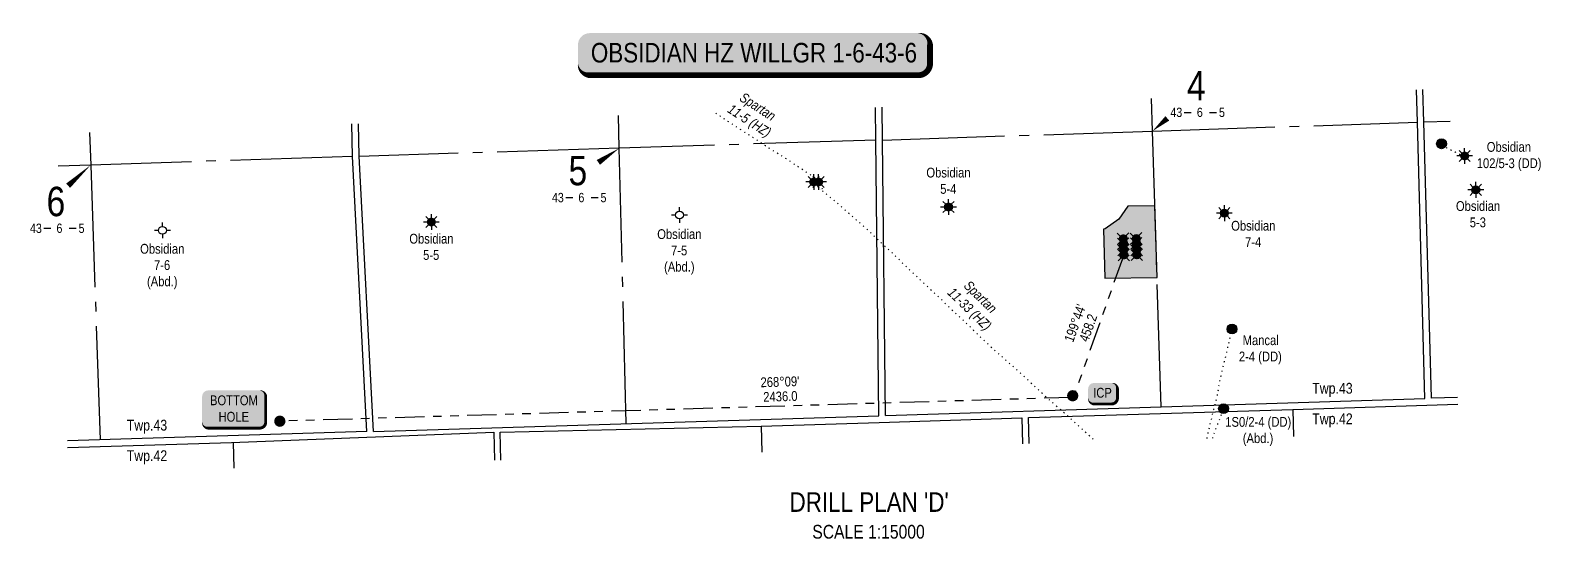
# Model space of a CAD drawing. Extents: x 640289 to 652763, y 5833822 to 5839625.
# Drawn here: x 640289 to 641833, y 5836920 to 5837440 of the extents above; entities that cross this region are included whole.
import ezdxf
from ezdxf.enums import TextEntityAlignment as Align

# ---------------------------------------------------------------- set-up
doc = ezdxf.new("R2010")
doc.units = 0
doc.header["$LTSCALE"] = 5
for name, pattern in [('foc-DOT', [1, 0.2, -0.8]), ('foc-DRILLPATH', [14.75, 6, -1.75, 1.75, -1.75, 1.75, -1.75]), ('foc-QUARTERLINE', [33, 25, -3, 2, -3])]:
    doc.linetypes.add(name, pattern=pattern)
for name, color, linetype in [('10', 1, 'Continuous'), ('9', 3, 'Continuous'), ('AS-DRILL-T', 8, 'Continuous'), ('CG-NOTES', 7, 'Continuous'), ('DETAIL-HZ-Existing', 8, 'foc-DOT'), ('DETAIL-T', 7, 'Continuous'), ('DRILL-T', 8, 'Continuous'), ('F-WS-S', 8, 'Continuous'), ('L-BD', 7, 'Continuous'), ('L-MON', 1, 'Continuous'), ('L-QSEC', 8, 'foc-QUARTERLINE'), ('L-SEC', 7, 'Continuous'), ('L-SECLBL', 7, 'Continuous'), ('L-SECQ', 8, 'foc-QUARTERLINE'), ('P-PDRILLPATH', 12, 'foc-DRILLPATH'), ('P-PROPOSED', 10, 'Continuous'), ('P-PROPOSED-H', 21, 'Continuous')]:
    doc.layers.add(name, color=color, linetype=linetype)
doc.styles.add('100L', font='ARIALN.TTF', dxfattribs={"height": 11})
doc.styles.add('80', font='ARIALN.TTF', dxfattribs={"height": 10})
doc.styles.add('80CG', font='ARIALN.TTF', dxfattribs={"height": 10})
doc.styles.add('80L', font='ARIALN.TTF', dxfattribs={"height": 10})
doc.styles.add('SIMPLEX', font='ARIALN.TTF')

# ---------------------------------------------------------------- blocks, each defined once
blk = doc.blocks.new('*U57')
h = blk.add_hatch(color=255)
edge = h.paths.add_edge_path()
edge.add_line((-84, -11.5), (84, -11.5))
edge.add_arc((84, -5.5), 6, 270, 360)
edge.add_line((90, -5.5), (90, 4))
edge.add_arc((84, 4), 6, 0, 90)
edge.add_line((84, 10), (-84, 10))
edge.add_arc((-84, 4), 6, 90, 180)
edge.add_line((-90, 4), (-90, -5.5))
edge.add_arc((-84, -5.5), 6, 180, 270)
at = {"color": 14, "flags": 128}
blk.add_lwpolyline([(-84, -11.5, 3, 3, 0), (84, -11.5, 3, 3, 0.414214), (90, -5.5, 3, 3, 0), (90, 4, 3, 0, 0.414214), (84, 10, 0, 0, 0), (-84, 10, 0, 0, 0.414214), (-90, 4, 0, 0, 0), (-90, -5.5, 0, 3, 0.414214)], format="xyseb", close=True, dxfattribs=at)
at = {"color": 14, "style": '80'}
blk.add_attdef('DRILL_001', (-16.45, -5), '', height=10, dxfattribs=at)
blk = doc.blocks.new('L-SECLBL')
at = {"layer": '9', "color": 7}
for p, q in [((-5.1, -27.8), (-12.3, -27.8)), ((20.7, -27.8), (13.5, -27.8))]:
    blk.add_line(p, q, dxfattribs=at)
at = {"layer": '10', "color": 2, "style": 'SIMPLEX'}
blk.add_attdef('SEC', text='', height=30, dxfattribs=at).set_placement((0, 0), align=Align.MIDDLE)
at = {"layer": '10', "color": 5, "style": '80L'}
blk.add_attdef('TWP', text='', height=9.5, dxfattribs=at).set_placement((-14.4, -27.4), align=Align.MIDDLE_RIGHT)
blk.add_attdef('RGE', text='', height=9.5, dxfattribs=at).set_placement((3.6, -27.4), align=Align.MIDDLE_CENTER)
blk.add_attdef('MER', text='', height=9.5, dxfattribs=at).set_placement((23.2, -27.4), align=Align.MIDDLE_LEFT)
blk = doc.blocks.new('WC')
at = {"layer": 'L-MON'}
h = blk.add_hatch(color=255, dxfattribs=at)
h.dxf.hatch_style = 1
edge = h.paths.add_edge_path()
edge.add_arc((0, 0), 0.9, 0, 360)
at = {"layer": 'L-MON', "color": 240, "flags": 128}
for points in [[(-0.62, 0.5), (-1.23, 1.12)], [(0.52, 0.61), (1.13, 1.21)], [(-1.18, -1.18), (-0.56, -0.57)], [(1.16, -1.18), (0.56, -0.57)]]:
    blk.add_lwpolyline(points, dxfattribs=at)
at = {"layer": 'L-MON', "color": 240}
for radius in [0.8, 0.373]:
    blk.add_circle((0, 0), radius, dxfattribs=at)
blk = doc.blocks.new('plbh')
at = {"layer": 'L-MON'}
h = blk.add_hatch(color=255, dxfattribs=at)
h.dxf.hatch_style = 1
edge = h.paths.add_edge_path()
edge.add_arc((0, 0), 1.16, 0, 360)
h = blk.add_hatch(color=256, dxfattribs=at)
h.dxf.hatch_style = 1
h.paths.add_polyline_path([(-0.96, 0, 1), (0.96, 0, 1)])
h.paths.add_polyline_path([(0.91, 0, -1), (-0.91, 0, -1)], flags=16)
h.paths.add_polyline_path([(0.45, 0, -1), (-0.45, 0, -1)], flags=0)
h = blk.add_hatch(color=256, dxfattribs=at)
h.dxf.hatch_style = 1
h.paths.add_polyline_path([(-0.45, 0, 1), (0.45, 0, 1)])
h.paths.add_polyline_path([(0.4, 0, -1), (-0.4, 0, -1)], flags=16)
at = {"layer": 'L-MON', "color": 240}
for radius in [0.96, 0.91, 0.45, 0.4]:
    blk.add_circle((0, 0), radius, dxfattribs=at)
blk = doc.blocks.new('BH-Existing')
at = {"layer": 'AS-DRILL-T'}
h = blk.add_hatch(color=256, dxfattribs=at)
h.dxf.hatch_style = 1
edge = h.paths.add_edge_path()
edge.add_arc((0, 0), 0.5, 0, 360)
blk.add_circle((0, 0), 0.5, dxfattribs=at)
blk = doc.blocks.new('GAS')
h = blk.add_hatch(color=255)
h.dxf.hatch_style = 1
edge = h.paths.add_edge_path()
edge.add_arc((0, 0), 0.9, 0, 360)
for p, q in [((-0.81, 0), (-1.62, 0)), ((-0.57, 0.57), (-1.14, 1.14)), ((0, 0.81), (0, 1.62)), ((0.57, 0.57), (1.14, 1.14)), ((1.62, 0), (0.81, 0)), ((-0.57, -0.57), (-1.14, -1.14)), ((0, -0.81), (0, -1.62)), ((1.14, -1.14), (0.57, -0.57))]:
    blk.add_line(p, q)
blk.add_circle((0, 0), 0.8)
blk = doc.blocks.new('GABD')
for p, q in [((-0.81, 0), (-1.62, 0)), ((0, 0.81), (0, 1.62)), ((1.62, 0), (0.81, 0)), ((0, -0.81), (0, -1.62))]:
    blk.add_line(p, q)
blk.add_circle((0, 0), 0.8)
blk = doc.blocks.new('*U60')
h = blk.add_hatch(color=255)
edge = h.paths.add_edge_path()
edge.add_line((-9, -11.5), (9, -11.5))
edge.add_arc((9, -5.5), 6, 270, 360)
edge.add_line((15, -5.5), (15, 4))
edge.add_arc((9, 4), 6, 0, 90)
edge.add_line((9, 10), (-9, 10))
edge.add_arc((-9, 4), 6, 90, 180)
edge.add_line((-15, 4), (-15, -5.5))
edge.add_arc((-9, -5.5), 6, 180, 270)
at = {"color": 14, "flags": 128}
blk.add_lwpolyline([(-9, -11.5, 3, 3, 0), (9, -11.5, 3, 3, 0.414214), (15, -5.5, 3, 3, 0), (15, 4, 3, 0, 0.414214), (9, 10, 0, 0, 0), (-9, 10, 0, 0, 0.414214), (-15, 4, 0, 0, 0), (-15, -5.5, 0, 3, 0.414214)], format="xyseb", close=True, dxfattribs=at)
at = {"color": 14, "style": '80'}
blk.add_attdef('ENTER_TEXT_001', (-26.8, -4.9), '', height=10, dxfattribs=at)
blk = doc.blocks.new('*U59')
h = blk.add_hatch(color=255)
edge = h.paths.add_edge_path()
edge.add_line((-26.5, -20), (26.5, -20))
edge.add_arc((26.5, -14), 6, 270, 360)
edge.add_line((32.5, -14), (32.5, 12.5))
edge.add_arc((26.5, 12.5), 6, 0, 90)
edge.add_line((26.5, 18.5), (-26.5, 18.5))
edge.add_arc((-26.5, 12.5), 6, 90, 180)
edge.add_line((-32.5, 12.5), (-32.5, -14))
edge.add_arc((-26.5, -14), 6, 180, 270)
at = {"color": 14, "flags": 128}
blk.add_lwpolyline([(-26.5, -20, 3, 3, 0), (26.5, -20, 3, 3, 0.414214), (32.5, -14, 3, 3, 0), (32.5, 12.5, 3, 0, 0.414214), (26.5, 18.5, 0, 0, 0), (-26.5, 18.5, 0, 0, 0.414214), (-32.5, 12.5, 0, 0, 0), (-32.5, -14, 0, 3, 0.414214)], format="xyseb", close=True, dxfattribs=at)
at = {"color": 14, "style": '80'}
blk.add_attdef('ENTER_TEXT_001', (-26.8, -4.9), '', height=10, dxfattribs=at)

msp = doc.modelspace()

# ---------------------------------------------------------------- hatches: boundary and pattern name
at = {"layer": 'P-PROPOSED-H'}
h = msp.add_hatch(color=256, dxfattribs=at)
h.dxf.hatch_style = 1
h.paths.add_polyline_path([(641387.756, 5837186.205), (641441.08, 5837186.858), (641438.777, 5837260.147), (641411.188, 5837259.809), (641401.829, 5837246.32), (641388.137, 5837236.673), (641386.187, 5837236.147)])

# ---------------------------------------------------------------- linework, layer by layer
at = {"layer": 'DETAIL-HZ-Existing', "flags": 128}
for points in [[(641094.949, 5837284.486), (641094.953, 5837284.46), (641094.967, 5837284.447), (641094.994, 5837284.424), (641095.012, 5837284.398), (641095.022, 5837284.379), (641095.024, 5837284.335), (641095.015, 5837284.292), (641094.999, 5837284.258), (641094.974, 5837284.224), (641094.942, 5837284.179), (641094.903, 5837284.148), (641094.85, 5837284.123), (641094.784, 5837284.095), (641094.705, 5837284.066), (641094.626, 5837284.037), (641094.517, 5837284.003), (641094.41, 5837284), (641094.329, 5837284.041), (641094.247, 5837284.102), (641094.172, 5837284.156), (641094.125, 5837284.185), (641094.084, 5837284.217), (641094.039, 5837284.256), (641093.981, 5837284.301), (641093.906, 5837284.348), (641093.822, 5837284.382), (641093.731, 5837284.416), (641093.646, 5837284.46), (641093.574, 5837284.512), (641093.51, 5837284.556), (641093.308, 5837284.704), (641093.209, 5837284.787), (641093.153, 5837284.876), (641093.137, 5837284.955), (641093.172, 5837285.033), (641093.25, 5837285.109), (641093.345, 5837285.165), (641093.453, 5837285.222), (641093.562, 5837285.265), (641093.668, 5837285.272), (641093.762, 5837285.261), (641093.842, 5837285.25), (641093.919, 5837285.239), (641094, 5837285.225), (641094.087, 5837285.217), (641094.167, 5837285.203), (641094.234, 5837285.182), (641094.302, 5837285.144), (641094.367, 5837285.103), (641094.425, 5837285.061), (641094.473, 5837285.016), (641094.515, 5837284.96), (641094.55, 5837284.905), (641094.571, 5837284.845), (641094.583, 5837284.796), (641094.584, 5837284.749), (641094.579, 5837284.709), (641094.577, 5837284.675), (641094.58, 5837284.662), (641094.573, 5837284.669), (641094.566, 5837284.685), (641094.566, 5837284.708), (641094.555, 5837284.735), (641094.521, 5837284.764), (641094.467, 5837284.785), (641094.399, 5837284.803), (641094.329, 5837284.828), (641094.264, 5837284.866), (641094.223, 5837284.898), (641094.198, 5837284.941), (641094.177, 5837284.973), (641094.177, 5837285), (641094.169, 5837285.027), (641094.162, 5837285.046), (641094.185, 5837285.054), (641094.236, 5837285.032), (641094.311, 5837284.967), (641094.413, 5837284.894), (641094.525, 5837284.84), (641094.646, 5837284.807), (641094.77, 5837284.798), (641094.88, 5837284.801), (641094.976, 5837284.811), (641095.066, 5837284.817), (641095.146, 5837284.829), (641095.203, 5837284.814), (641095.23, 5837284.792), (641095.254, 5837284.782), (641095.28, 5837284.79), (641095.32, 5837284.801), (641095.359, 5837284.816), (641095.409, 5837284.834), (641095.472, 5837284.849), (641095.495, 5837284.836), (641095.484, 5837284.789), (641095.482, 5837284.743), (641095.496, 5837284.693), (641095.511, 5837284.663), (641095.494, 5837284.666), (641095.453, 5837284.695), (641095.428, 5837284.741), (641095.433, 5837284.791), (641095.455, 5837284.845), (641095.475, 5837284.866), (641095.488, 5837284.863), (641095.522, 5837284.857), (641095.555, 5837284.845), (641095.549, 5837284.818), (641095.543, 5837284.798), (641095.593, 5837284.799), (641095.663, 5837284.821), (641095.715, 5837284.856), (641095.754, 5837284.891), (641095.77, 5837284.915), (641095.773, 5837284.908), (641095.771, 5837284.885), (641095.768, 5837284.875), (641095.742, 5837284.861), (641095.698, 5837284.853), (641095.655, 5837284.871), (641095.613, 5837284.923), (641095.612, 5837284.963), (641095.608, 5837284.98), (641095.59, 5837285.016), (641095.576, 5837285.056), (641095.581, 5837285.096), (641095.587, 5837285.133), (641095.589, 5837285.166), (641095.608, 5837285.193), (641095.627, 5837285.221), (641095.65, 5837285.241), (641095.666, 5837285.268), (641095.698, 5837285.296), (641095.755, 5837285.314), (641095.817, 5837285.346), (641095.883, 5837285.382), (641095.945, 5837285.41), (641095.984, 5837285.448), (641095.986, 5837285.505), (641095.987, 5837285.568), (641095.992, 5837285.632), (641096.013, 5837285.696), (641096.045, 5837285.74), (641096.09, 5837285.785), (641096.129, 5837285.826), (641096.184, 5837285.878), (641096.295, 5837285.968), (641096.423, 5837286.045), (641096.442, 5837286.079), (641096.424, 5837286.118), (641096.376, 5837286.154), (641096.258, 5837286.19), (641096.04, 5837286.244), (641095.687, 5837286.346), (641095.215, 5837286.519), (641094.627, 5837286.774), (641093.96, 5837287.104), (641093.234, 5837287.489), (641092.464, 5837287.923), (641091.649, 5837288.409), (641090.783, 5837288.949), (641089.894, 5837289.536), (641088.989, 5837290.153), (641088.019, 5837290.784), (641086.989, 5837291.446), (641085.921, 5837292.138), (641084.832, 5837292.862), (641083.651, 5837293.66), (641082.363, 5837294.545), (641080.95, 5837295.506), (641079.423, 5837296.51), (641077.814, 5837297.549), (641076.15, 5837298.636), (641074.442, 5837299.775), (641072.675, 5837300.959), (641070.831, 5837302.187), (641068.935, 5837303.45), (641066.988, 5837304.752), (641064.961, 5837306.075), (641062.872, 5837307.429), (641060.61, 5837308.922), (641058.425, 5837310.353), (641056.134, 5837311.795), (641053.712, 5837313.252), (641051.172, 5837314.769), (641048.584, 5837316.335), (641045.991, 5837317.935), (641043.406, 5837319.607), (641040.823, 5837321.34), (641038.228, 5837323.096), (641035.644, 5837324.849), (641033.021, 5837326.591), (641030.358, 5837328.298), (641027.679, 5837329.978), (641025.017, 5837331.685), (641022.357, 5837333.392), (641019.675, 5837335.088), (641017.006, 5837336.785), (641014.333, 5837338.506), (641011.682, 5837340.246), (641004.992, 5837344.59), (640999.668, 5837348.037), (640994.409, 5837351.59), (640989.271, 5837355.3), (640989.055, 5837355.463)], [(641755.511, 5837311.053), (641754.725, 5837311.019), (641754.656, 5837310.967), (641754.603, 5837310.868), (641754.513, 5837310.852), (641754.401, 5837310.922), (641754.275, 5837310.995), (641754.133, 5837311.074), (641753.964, 5837311.142), (641753.772, 5837311.203), (641753.573, 5837311.277), (641753.367, 5837311.361), (641753.147, 5837311.447), (641752.908, 5837311.53), (641752.662, 5837311.613), (641752.413, 5837311.698), (641752.157, 5837311.787), (641751.9, 5837311.883), (641751.644, 5837311.975), (641751.401, 5837312.068), (641751.175, 5837312.154), (641750.956, 5837312.234), (641750.74, 5837312.308), (641750.538, 5837312.378), (641750.339, 5837312.452), (641750.143, 5837312.533), (641749.947, 5837312.617), (641749.751, 5837312.711), (641749.551, 5837312.811), (641749.354, 5837312.915), (641749.158, 5837313.016), (641748.961, 5837313.117), (641748.765, 5837313.218), (641748.572, 5837313.312), (641748.385, 5837313.416), (641748.212, 5837313.521), (641748.045, 5837313.632), (641747.875, 5837313.741), (641747.691, 5837313.848), (641747.494, 5837313.966), (641747.277, 5837314.096), (641747.046, 5837314.246), (641746.794, 5837314.415), (641746.525, 5837314.6), (641746.239, 5837314.794), (641745.939, 5837314.992), (641745.626, 5837315.189), (641745.307, 5837315.38), (641744.988, 5837315.56), (641744.659, 5837315.733), (641744.324, 5837315.896), (641743.979, 5837316.053), (641743.624, 5837316.202), (641743.256, 5837316.344), (641742.882, 5837316.469), (641742.519, 5837316.585), (641742.159, 5837316.694), (641741.798, 5837316.82), (641741.433, 5837316.962), (641741.068, 5837317.121), (641740.696, 5837317.296), (641740.327, 5837317.488), (641739.95, 5837317.69), (641739.56, 5837317.905), (641739.163, 5837318.133), (641738.766, 5837318.378), (641738.361, 5837318.635), (641737.952, 5837318.9), (641737.531, 5837319.16), (641737.106, 5837319.414), (641736.699, 5837319.658), (641736.304, 5837319.9), (641735.911, 5837320.128), (641735.51, 5837320.359), (641735.109, 5837320.61), (641734.74, 5837320.886), (641734.398, 5837321.185), (641734.058, 5837321.492), (641733.715, 5837321.795), (641733.372, 5837322.101), (641733.04, 5837322.401), (641732.724, 5837322.698), (641732.411, 5837322.995), (641732.346, 5837323.054), (641731.876, 5837323.499)], [(641094.949, 5837284.486), (641094.953, 5837284.46), (641094.967, 5837284.447), (641094.994, 5837284.424), (641095.012, 5837284.398), (641095.022, 5837284.379), (641095.024, 5837284.335), (641095.015, 5837284.292), (641094.999, 5837284.258), (641094.974, 5837284.224), (641094.942, 5837284.179), (641094.903, 5837284.148), (641094.85, 5837284.123), (641094.784, 5837284.095), (641094.705, 5837284.066), (641094.626, 5837284.037), (641094.517, 5837284.003), (641094.41, 5837284), (641094.329, 5837284.041), (641094.247, 5837284.102), (641094.172, 5837284.156), (641094.125, 5837284.185), (641094.084, 5837284.217), (641094.039, 5837284.256), (641093.981, 5837284.301), (641093.906, 5837284.348), (641093.822, 5837284.382), (641093.731, 5837284.416), (641093.646, 5837284.46), (641093.574, 5837284.512), (641093.51, 5837284.556), (641093.308, 5837284.704), (641093.209, 5837284.787), (641093.153, 5837284.872), (641093.137, 5837284.955), (641093.172, 5837285.033), (641093.25, 5837285.109), (641093.345, 5837285.165), (641093.45, 5837285.222), (641093.562, 5837285.265), (641093.668, 5837285.272), (641093.759, 5837285.261), (641093.842, 5837285.25), (641093.916, 5837285.239), (641094, 5837285.225), (641094.087, 5837285.217), (641094.167, 5837285.203), (641094.234, 5837285.182), (641094.302, 5837285.144), (641094.367, 5837285.103), (641094.422, 5837285.061), (641094.473, 5837285.016), (641094.515, 5837284.96), (641094.55, 5837284.905), (641094.571, 5837284.845), (641094.58, 5837284.795), (641094.584, 5837284.749), (641094.579, 5837284.705), (641094.577, 5837284.675), (641094.58, 5837284.659), (641094.573, 5837284.669), (641094.566, 5837284.685), (641094.566, 5837284.708), (641094.555, 5837284.735), (641094.521, 5837284.764), (641094.467, 5837284.785), (641094.399, 5837284.803), (641094.329, 5837284.828), (641094.264, 5837284.866), (641094.223, 5837284.898), (641094.195, 5837284.941), (641094.177, 5837284.973), (641094.177, 5837285), (641094.169, 5837285.027), (641094.162, 5837285.046), (641094.185, 5837285.054), (641094.236, 5837285.032), (641094.311, 5837284.967), (641094.413, 5837284.894), (641094.525, 5837284.84), (641094.646, 5837284.807), (641094.766, 5837284.798), (641094.88, 5837284.801), (641094.976, 5837284.811), (641095.063, 5837284.817), (641095.146, 5837284.829), (641095.203, 5837284.814), (641095.23, 5837284.792), (641095.254, 5837284.782), (641095.28, 5837284.79), (641095.32, 5837284.801), (641095.359, 5837284.816), (641095.409, 5837284.834), (641095.472, 5837284.849), (641095.495, 5837284.836), (641095.484, 5837284.789), (641095.482, 5837284.743), (641095.496, 5837284.693), (641095.511, 5837284.663), (641095.494, 5837284.666), (641095.453, 5837284.695), (641095.425, 5837284.741), (641095.43, 5837284.791), (641095.455, 5837284.845), (641095.475, 5837284.866), (641095.488, 5837284.863), (641095.522, 5837284.857), (641095.555, 5837284.845), (641095.549, 5837284.818), (641095.543, 5837284.795), (641095.593, 5837284.799), (641095.663, 5837284.821), (641095.715, 5837284.856), (641095.754, 5837284.891), (641095.77, 5837284.915), (641095.773, 5837284.908), (641095.771, 5837284.885), (641095.768, 5837284.871), (641095.738, 5837284.86), (641095.698, 5837284.853), (641095.655, 5837284.871), (641095.613, 5837284.923), (641095.612, 5837284.963), (641095.608, 5837284.98), (641095.59, 5837285.013), (641095.576, 5837285.056), (641095.581, 5837285.096), (641095.587, 5837285.133), (641095.589, 5837285.166), (641095.605, 5837285.193), (641095.627, 5837285.217), (641095.647, 5837285.238), (641095.666, 5837285.265), (641095.698, 5837285.293), (641095.751, 5837285.314), (641095.817, 5837285.346), (641095.883, 5837285.382), (641095.945, 5837285.41), (641095.981, 5837285.448), (641095.986, 5837285.505), (641095.987, 5837285.568), (641095.992, 5837285.632), (641096.013, 5837285.696), (641096.045, 5837285.74), (641096.09, 5837285.785), (641096.126, 5837285.826), (641096.184, 5837285.878), (641096.295, 5837285.964), (641096.423, 5837286.045), (641096.496, 5837286.064), (641096.539, 5837286.072), (641096.499, 5837286.071), (641096.416, 5837286.058), (641096.349, 5837286.046), (641096.312, 5837286.055), (641096.302, 5837286.071), (641096.311, 5837286.098), (641096.333, 5837286.132), (641096.366, 5837286.157), (641096.399, 5837286.184), (641096.447, 5837286.226), (641096.493, 5837286.274), (641096.541, 5837286.322), (641096.564, 5837286.336), (641096.619, 5837286.381), (641096.946, 5837286.624)], [(641089.942, 5837284.484), (641089.979, 5837284.478), (641090.034, 5837284.427), (641089.992, 5837284.392), (641089.922, 5837284.39), (641089.83, 5837284.354), (641089.728, 5837284.307), (641089.579, 5837284.253), (641089.352, 5837284.166), (641089.071, 5837284.057), (641088.771, 5837283.965), (641088.512, 5837283.927), (641088.334, 5837283.968), (641088.227, 5837284.089), (641088.146, 5837284.239), (641088.096, 5837284.428), (641088.134, 5837284.626), (641088.236, 5837284.776), (641088.39, 5837284.857), (641088.572, 5837284.926), (641088.779, 5837285.006), (641088.951, 5837285.051), (641089.005, 5837285.059), (641089.193, 5837285.115), (641089.388, 5837285.177), (641089.579, 5837285.246), (641089.75, 5837285.328), (641089.904, 5837285.42), (641090.055, 5837285.508), (641090.179, 5837285.578), (641090.284, 5837285.641), (641090.303, 5837285.679), (641090.24, 5837285.673), (641090.154, 5837285.651), (641090.058, 5837285.628), (641089.962, 5837285.608), (641089.879, 5837285.602), (641089.802, 5837285.607), (641089.725, 5837285.621), (641089.65, 5837285.645), (641089.596, 5837285.674), (641089.513, 5837285.668), (641089.368, 5837285.627), (641089.212, 5837285.586), (641089.04, 5837285.557), (641088.844, 5837285.511), (641088.663, 5837285.449), (641088.494, 5837285.387), (641088.418, 5837285.268), (641088.452, 5837285.122), (641088.507, 5837284.954), (641088.55, 5837284.759), (641088.566, 5837284.552), (641088.593, 5837284.326), (641088.683, 5837284.122), (641088.794, 5837283.952), (641088.906, 5837283.792), (641089.01, 5837283.655), (641089.103, 5837283.565), (641089.185, 5837283.504), (641089.256, 5837283.453), (641089.362, 5837283.372), (641089.499, 5837283.256), (641089.674, 5837283.112), (641089.885, 5837282.948), (641090.131, 5837282.749), (641090.402, 5837282.527), (641090.675, 5837282.305), (641090.952, 5837282.086), (641091.266, 5837281.842), (641091.59, 5837281.586), (641092.253, 5837281.079), (641093.218, 5837280.381), (641094.094, 5837279.74), (641094.905, 5837279.174), (641095.619, 5837278.702), (641096.233, 5837278.361), (641096.803, 5837278.155), (641097.232, 5837277.981), (641097.537, 5837277.827), (641097.769, 5837277.753), (641098.14, 5837277.718), (641098.33, 5837277.737), (641098.509, 5837277.769), (641098.648, 5837277.783), (641098.729, 5837277.762), (641098.718, 5837277.672), (641098.635, 5837277.57), (641098.574, 5837277.471), (641098.476, 5837277.401), (641098.32, 5837277.383), (641098.161, 5837277.358), (641098.022, 5837277.324), (641097.89, 5837277.284), (641097.738, 5837277.239), (641097.565, 5837277.204), (641097.416, 5837277.173), (641097.301, 5837277.122), (641097.209, 5837277.08), (641097.133, 5837277.051), (641097.077, 5837277.029), (641097.014, 5837277.01), (641096.978, 5837277.013), (641096.934, 5837277.031), (641096.913, 5837277.037), (641096.91, 5837277.037), (641096.91, 5837277.034), (641096.931, 5837277.011), (641096.996, 5837276.953), (641097.115, 5837276.863), (641097.296, 5837276.732), (641097.344, 5837276.7), (641097.545, 5837276.549), (641097.856, 5837276.305), (641098.245, 5837276.007), (641098.706, 5837275.641), (641099.236, 5837275.203), (641099.798, 5837274.707), (641100.433, 5837274.136), (641101.158, 5837273.517), (641101.952, 5837272.854), (641102.999, 5837271.965), (641104.71, 5837270.52), (641106.136, 5837269.352), (641107.035, 5837268.629), (641107.995, 5837267.867), (641109.061, 5837267.029), (641110.23, 5837266.084), (641111.486, 5837265.021), (641112.685, 5837263.971), (641113.833, 5837262.958), (641115.058, 5837261.905), (641116.239, 5837260.893), (641117.403, 5837259.901), (641118.629, 5837258.837), (641119.893, 5837257.728), (641121.23, 5837256.538), (641122.612, 5837255.276), (641124.011, 5837253.994), (641125.458, 5837252.674), (641126.901, 5837251.387), (641128.428, 5837250.076), (641130.07, 5837248.701), (641131.685, 5837247.343), (641133.39, 5837245.884), (641135.184, 5837244.33), (641136.9, 5837242.841), (641138.715, 5837241.279), (641140.666, 5837239.594), (641142.455, 5837238.013), (641144.371, 5837236.287), (641146.426, 5837234.385), (641148.438, 5837232.455), (641150.363, 5837230.562), (641152.247, 5837228.688), (641154.251, 5837226.711), (641156.251, 5837224.767), (641158.297, 5837222.821), (641160.383, 5837220.876), (641162.502, 5837218.943), (641164.686, 5837216.978), (641166.822, 5837215.055), (641168.41, 5837213.602), (641168.996, 5837213.059), (641171.193, 5837210.995), (641173.305, 5837208.971), (641175.445, 5837206.898), (641177.651, 5837204.743), (641179.71, 5837202.718), (641181.847, 5837200.621), (641184.105, 5837198.412), (641186.132, 5837196.435), (641188.286, 5837194.356), (641190.463, 5837192.264), (641193.934, 5837188.974), (641197.249, 5837185.883), (641199.273, 5837184.003), (641200.547, 5837182.807), (641203.835, 5837179.702), (641207.137, 5837176.61), (641210.461, 5837173.532), (641213.795, 5837170.478), (641217.144, 5837167.441), (641220.427, 5837164.315), (641223.638, 5837161.127), (641226.907, 5837158.001), (641230.218, 5837154.91), (641233.481, 5837151.77), (641236.763, 5837148.654), (641240.139, 5837145.632), (641243.431, 5837142.549), (641246.658, 5837139.365), (641249.905, 5837136.195), (641253.148, 5837133.042), (641256.415, 5837129.892), (641259.681, 5837126.766), (641262.95, 5837123.64), (641266.225, 5837120.524), (641269.54, 5837117.432), (641272.88, 5837114.385), (641276.256, 5837111.359), (641279.626, 5837108.342), (641282.995, 5837105.323), (641286.39, 5837102.334), (641289.804, 5837099.365), (641293.236, 5837096.394), (641296.637, 5837093.409), (641299.997, 5837090.372), (641303.351, 5837087.319), (641306.678, 5837084.248), (641309.98, 5837081.146), (641313.265, 5837078.027), (641316.538, 5837074.901), (641319.833, 5837071.782), (641323.171, 5837068.718), (641326.53, 5837065.695), (641329.912, 5837062.685), (641333.304, 5837059.693), (641336.679, 5837056.707), (641340.09, 5837053.735), (641343.518, 5837050.784), (641346.91, 5837047.785), (641350.263, 5837044.734), (641353.614, 5837041.681), (641356.96, 5837038.637), (641360.298, 5837035.57), (641363.618, 5837032.498), (641366.962, 5837029.438), (641370.319, 5837026.398), (641373.688, 5837023.368), (641377.051, 5837020.341), (641378.561, 5837018.979)], [(641492.223, 5837022.237), (641492.282, 5837022.541), (641492.809, 5837025.188), (641493.388, 5837027.86), (641493.974, 5837030.509), (641494.52, 5837033.07), (641495.15, 5837035.717), (641495.474, 5837036.994), (641495.809, 5837038.272), (641496.148, 5837039.523), (641496.48, 5837040.77), (641496.793, 5837041.997), (641497.069, 5837043.246), (641497.295, 5837044.453), (641497.522, 5837045.677), (641497.758, 5837046.898), (641498.014, 5837048.117), (641498.283, 5837049.272), (641498.616, 5837050.486), (641498.979, 5837051.691), (641499.381, 5837052.967), (641499.766, 5837054.233), (641500.135, 5837055.585), (641500.483, 5837056.976), (641500.84, 5837058.377), (641501.212, 5837059.739), (641501.575, 5837061.091), (641501.895, 5837062.415), (641502.21, 5837063.798), (641502.508, 5837065.158), (641502.8, 5837066.527), (641503.087, 5837067.86), (641503.341, 5837069.142), (641503.566, 5837070.422), (641503.779, 5837071.746), (641503.98, 5837073.04), (641504.165, 5837074.406), (641504.322, 5837075.808), (641504.485, 5837077.137), (641504.717, 5837078.508), (641505.009, 5837079.867), (641505.335, 5837081.205), (641505.662, 5837082.522), (641505.992, 5837083.852), (641506.299, 5837085.152), (641506.608, 5837086.522), (641506.922, 5837087.913), (641507.234, 5837089.276), (641507.535, 5837090.572), (641507.842, 5837091.882), (641508.155, 5837093.212), (641508.478, 5837094.533), (641508.79, 5837095.786), (641509.093, 5837097.016), (641509.374, 5837098.195), (641509.644, 5837099.424), (641509.91, 5837100.736), (641510.195, 5837102.019), (641510.541, 5837103.373), (641510.922, 5837104.759), (641511.313, 5837106.141), (641511.663, 5837107.469), (641511.977, 5837108.786), (641512.269, 5837110.045), (641512.392, 5837110.589), (641512.845, 5837112.587), (641517.673, 5837133.984)], [(641497.866, 5837022.361), (641497.997, 5837022.844), (641498.422, 5837024.321), (641498.896, 5837025.83), (641499.427, 5837027.367), (641499.999, 5837028.928), (641500.596, 5837030.49), (641501.195, 5837032.043), (641501.798, 5837033.592), (641502.412, 5837035.141), (641503.029, 5837036.67), (641503.63, 5837038.179), (641504.228, 5837039.682), (641504.843, 5837041.161), (641505.459, 5837042.614), (641506.063, 5837044.039), (641506.627, 5837045.444), (641507.135, 5837046.847), (641507.592, 5837048.264), (641508.026, 5837049.662), (641508.979, 5837052.652)]]:
    msp.add_lwpolyline(points, dxfattribs=at)
at = {"layer": 'L-QSEC'}
for p, q in [((641436.45, 5837336.568), (641435.394, 5837369.88)), ((640891.22, 5837318.993), (640890.378, 5837352.374)), ((641160.202, 5837327.306), (641436.377, 5837336.504)), ((641436.377, 5837336.504), (641707.204, 5837345.524)), ((641445.237, 5837054.533), (641436.378, 5837336.504)), ((641713.904, 5837345.788), (641740.573, 5837346.75)), ((640891.22, 5837318.993), (640625.253, 5837310.667)), ((641153.499, 5837327.204), (640891.22, 5837318.993)), ((640898.325, 5837037.393), (640891.22, 5837318.993)), ((641579.95, 5837051.847), (641580.447, 5837024.181)), ((641036.194, 5837034.874), (641036.782, 5837008.298)), ((640496.541, 5837018.153), (640497.205, 5836991.633))]:
    msp.add_line(p, q, dxfattribs=at)
at = {"layer": 'L-SEC'}
for p, q in [((641707.204, 5837345.546), (641706.25, 5837378.835)), ((641713.905, 5837345.737), (641712.951, 5837379.077)), ((641153.498, 5837327.204), (641153.118, 5837360.6)), ((641160.202, 5837327.306), (641159.821, 5837360.82)), ((640618.551, 5837310.453), (640617.814, 5837343.837)), ((640625.252, 5837310.701), (640624.516, 5837344.047)), ((641714.886, 5837063.15), (641707.204, 5837345.546)), ((641721.587, 5837063.364), (641713.904, 5837345.788)), ((641156.706, 5837045.313), (641153.498, 5837327.204)), ((641163.408, 5837045.528), (641160.202, 5837327.306)), ((640633.166, 5837029.212), (640618.551, 5837310.453)), ((640639.869, 5837029.418), (640625.252, 5837310.701)), ((641163.408, 5837045.528), (641445.237, 5837054.533)), ((641445.237, 5837054.533), (641714.886, 5837063.15)), ((641579.95, 5837051.847), (641748.446, 5837057.369)), ((641748.26, 5837064.216), (641721.587, 5837063.364)), ((640639.869, 5837029.418), (641156.706, 5837045.313)), ((641156.912, 5837038.612), (641302.887, 5837043.276)), ((641302.887, 5837043.276), (641303.505, 5837016.656)), ((641309.588, 5837043.491), (641478.37, 5837048.884)), ((641310.206, 5837016.863), (641309.588, 5837043.491)), ((641478.37, 5837048.884), (641579.95, 5837051.847)), ((640633.166, 5837029.212), (640326.947, 5837019.664)), ((640494.605, 5837018.094), (640762.856, 5837028.474)), ((640762.856, 5837028.474), (640763.448, 5836999.892)), ((640769.557, 5837028.631), (641036.194, 5837034.874)), ((640770.149, 5837000.099), (640769.557, 5837028.631)), ((641036.194, 5837034.874), (641156.912, 5837038.612)), ((640327.173, 5837012.981), (640494.605, 5837018.094))]:
    msp.add_line(p, q, dxfattribs=at)
at = {"layer": 'L-SECLBL', "flags": 128}
for points in [[(641436.45, 5837336.568, 0, 5.998, 0), (641451.521, 5837349.484, 0, 0, 0)], [(640891.22, 5837318.993, 0, 5.998, 0), (640869.772, 5837304.457, 0, 0, 0)], [(640350.774, 5837301.798, 0, 5.998, 0), (640327.648, 5837280.606, 0, 0, 0)]]:
    msp.add_lwpolyline(points, format="xyseb", dxfattribs=at)
at = {"layer": 'L-SECQ'}
for p, q in [((640349.648, 5837335.169), (640350.774, 5837301.798)), ((640350.774, 5837301.798), (640317.401, 5837300.719)), ((640618.551, 5837310.453), (640350.774, 5837301.798)), ((640350.774, 5837301.798), (640360.255, 5837020.703))]:
    msp.add_line(p, q, dxfattribs=at)
at = {"layer": 'P-PDRILLPATH'}
for p, q in [((641407.02, 5837209.769), (641355.447, 5837064.129)), ((641355.447, 5837064.129), (640544.109, 5837039.837))]:
    msp.add_line(p, q, dxfattribs=at)
at = {"layer": 'P-PROPOSED', "flags": 128}
msp.add_lwpolyline([(641387.756, 5837186.205), (641441.08, 5837186.858), (641438.777, 5837260.147), (641411.188, 5837259.809), (641401.829, 5837246.32), (641388.137, 5837236.673), (641386.187, 5837236.147)], close=True, dxfattribs=at)

# ---------------------------------------------------------------- block references
at = {"layer": 'AS-DRILL-T'}
for name, p, xscale, yscale, zscale in [('BH-Existing', (641731.877, 5837323.503), 9.997110999999931, 9.997110999999931, 9.997110999999931), ('GABD', (640952.775, 5837250.629), 4.998555499999966, 4.998555499999966, 4.998555499999966), ('GABD', (640424.065, 5837234.952), 4.998555499999966, 4.998555499999966, 4.998555499999966), ('BH-Existing', (641517.679, 5837133.999), 9.997110999999931, 9.997110999999931, 9.997110999999931), ('BH-Existing', (641508.989, 5837052.659), 9.997110999999931, 9.997110999999931, 9.997110999999931)]:
    msp.add_blockref(name, p, dxfattribs=dict(at, xscale=xscale, yscale=yscale, zscale=zscale))
at = {"layer": 'CG-NOTES', "color": 3}
ref = msp.add_blockref('*U57', (641028.939, 5837416.638), dxfattribs=dict(at, xscale=1.999999999999974, yscale=1.999999999999974, zscale=1.999999999999974))
ref.add_attrib('DRILL_001', 'OBSIDIAN HZ WILLGR 1-6-43-6', (640862.124, 5837406.632), dxfattribs={"layer": '0', "color": 14, "height": 20, "style": '80'})
at = {"layer": 'CG-NOTES'}
ref = msp.add_blockref('*U59', (640497.164, 5837052.778), dxfattribs=dict(at, xscale=0.9993117454068758, yscale=0.9993117454068758, zscale=0.9993117454068758))
ref.add_attrib('ENTER_TEXT_001', 'BOTTOM', (640472.682, 5837056.195), dxfattribs={"layer": '0', "color": 14, "height": 9.9931, "style": '80'})
ref.add_attrib('ENTER_TEXT_002', 'HOLE', (640481.445, 5837039.362), dxfattribs={"layer": '0', "color": 14, "height": 9.9931, "style": '80'})
ref = msp.add_blockref('*U60', (641385.567, 5837068.933), dxfattribs=dict(at, xscale=0.9993117454068758, yscale=0.9993117454068758, zscale=0.9993117454068758))
ref.add_attrib('ENTER_TEXT_001', 'ICP', (641375.734, 5837063.933), dxfattribs={"layer": '0', "color": 14, "height": 9.9931, "style": '80'})
at = {"layer": 'F-WS-S', "xscale": 4.998555499999966, "yscale": 4.998555499999966, "zscale": 4.998555499999966}
for p in [(641755.511, 5837311.053), (641089.942, 5837284.484), (641094.949, 5837284.486), (641766.901, 5837276.373), (641227.822, 5837258.855), (641509.852, 5837252.573), (640699.055, 5837243.495)]:
    msp.add_blockref('GAS', p, dxfattribs=at)
at = {"layer": 'L-MON'}
for name, p, xscale, yscale, zscale in [('WC', (641406.496, 5837226.426), 4.998555499999995, 4.998555499999995, 4.998555499999995), ('WC', (641406.653, 5837221.429), 4.998555499999995, 4.998555499999995, 4.998555499999995), ('WC', (641419.827, 5837226.589), 4.998555499999995, 4.998555499999995, 4.998555499999995), ('WC', (641419.984, 5837221.592), 4.998555499999995, 4.998555499999995, 4.998555499999995), ('WC', (641406.863, 5837214.766), 4.998555499999995, 4.998555499999995, 4.998555499999995), ('WC', (641407.02, 5837209.769), 4.998555499999995, 4.998555499999995, 4.998555499999995), ('WC', (641420.193, 5837214.929), 4.998555499999995, 4.998555499999995, 4.998555499999995), ('WC', (641420.35, 5837209.932), 4.998555499999995, 4.998555499999995, 4.998555499999995), ('plbh', (641354.776, 5837065.837), 4.998555499999966, 4.998555499999966, 4.998555499999966), ('plbh', (640544.109, 5837039.837), 4.998555499999966, 4.998555499999966, 4.998555499999966)]:
    msp.add_blockref(name, p, dxfattribs=dict(at, xscale=xscale, yscale=yscale, zscale=zscale))
at = {"layer": 'L-SECLBL', "xscale": 0.9997111, "yscale": 0.9997111, "zscale": 0.9997111}
for p, values in [((641481.171, 5837383.063), {'SEC': '4', 'TWP': '43', 'RGE': '6', 'MER': '5'}), ((640848.814, 5837295.884), {'SEC': '5', 'TWP': '43', 'RGE': '6', 'MER': '5'}), ((640315.156, 5837264.51), {'SEC': '6', 'TWP': '43', 'RGE': '6', 'MER': '5'})]:
    msp.add_blockref('L-SECLBL', p, dxfattribs=at).add_auto_attribs(values)

# ---------------------------------------------------------------- texts
at = {"style": '100L'}
for s, p in [('Twp.43', (641620.372, 5837067.989)), ('Twp.43', (640408.257, 5837030.283)), ('Twp.42', (641620.372, 5837036.77)), ('Twp.42', (640408.257, 5836999.065))]:
    msp.add_text(s, height=10.9968, rotation=359.999962, dxfattribs=at).set_placement(p, align=Align.CENTER)
at = {"layer": 'DETAIL-T', "color": 3, "insert": (641032.337, 5836967.117), "char_height": 20, "width": 225.8342, "attachment_point": 1, "style": '80CG'}
msp.add_mtext("\\pi32.931;DRILL PLAN 'D'\\P\\pi56.167;{\\H0.7x;SCALE 1:15000}", dxfattribs=at)
at = {"layer": 'DRILL-T', "char_height": 9.99711, "attachment_point": 1, "style": '80L'}
for s, width, insert, rotation in [('\\pi12.658;{\\fArial Narrow|b0|i1|c0|p34;Spartan\\P\\pi8.8528;11-5 (HZ)}', 64.33602, (641008.108, 5837383.516), 327.009537), ('\\pi7.8967;{\\fArial Narrow|b0|i1|c0|p34;Spartan\\P\\pi0.90691;11-33 (HZ)}', 54.81351, (641244.014, 5837190.095), 315.802966)]:
    msp.add_mtext_dynamic_manual_height_columns(s, width=width, gutter_width=50, heights=[0], dxfattribs=dict(at, insert=insert, rotation=rotation))
for s, width, insert in [('\\pi10.892;Obsidian\\P\\pi0.6732;102/5-3 (DD)', 65.60477, (641767.251, 5837325.316)), ('\\pi-1.0931;Obsidian\\P\\pi13.054;5-4', 41.63479, (641206.274, 5837299.045)), ('\\pi-1.0931;Obsidian\\P\\pi13.043;5-3', 41.63479, (641747.719, 5837264.824)), ('\\pi-1.0931;Obsidian\\P\\pi13.088;7-4', 41.63479, (641517.937, 5837244.674)), ('\\pi-1.0931;Obsidian\\P\\pi13.009;5-5', 41.63479, (640677.591, 5837231.446)), ('\\pi-6.6115;Obsidian\\P\\pi7.525;7-5\\P\\pi0.39878;(Abd.)', 30.59795, (640936.596, 5837236.117)), ('\\pi-6.6115;Obsidian\\P\\pi7.5591;7-6\\P\\pi0.39878;(Abd.)', 30.59795, (640407.885, 5837221.126)), ('\\pi4.0353;Mancal\\P\\pi0.21649;2-4 (DD)', 43.306, (641524.508, 5837127.635)), ('\\pi0.67338;1S0/2-4 (DD)\\P\\pi18.537;(Abd.)', 66.87353, (641510.143, 5837044.136))]:
    msp.add_mtext_dynamic_manual_height_columns(s, width=width, gutter_width=50, heights=[0], dxfattribs=dict(at, insert=insert))
at = {"layer": 'L-BD', "style": '80L'}
for s, rotation, p in [("199°44'", 70.2539, (641357.163, 5837140.131)), ('458.2', 70.2539, (641370.571, 5837135.318)), ("268°09'", 1.8355, (641055.414, 5837080.145)), ('2436.0', 1.8355, (641055.894, 5837065.157))]:
    msp.add_text(s, height=9.9971, rotation=rotation, dxfattribs=at).set_placement(p, align=Align.MIDDLE)

doc.saveas('drawing.dxf')
